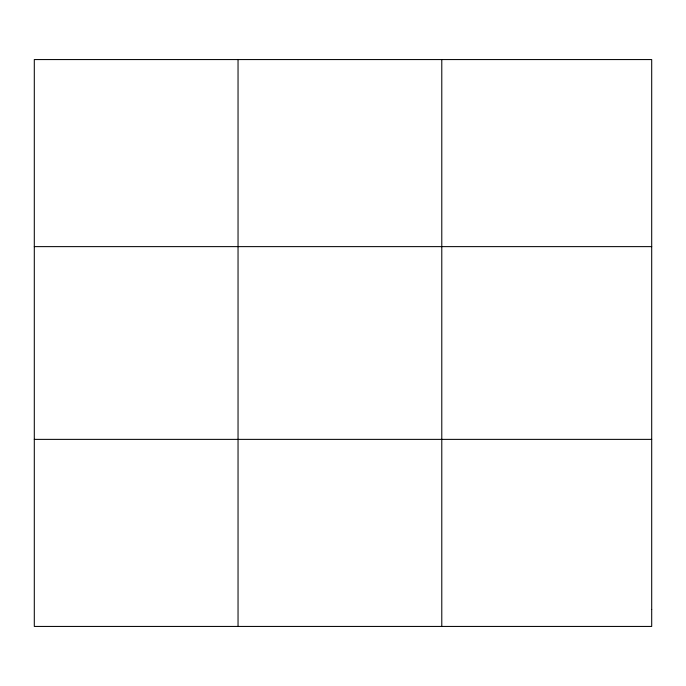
<?xml version="1.0" encoding="UTF-8"?>
<svg xmlns="http://www.w3.org/2000/svg" width="686" height="686" viewBox="0 0 686 686"><rect width="100%" height="100%" fill="white"/><g stroke="black" fill="none" stroke-linecap="round" stroke-linejoin="round"><path stroke-width="1.03" d="M238.042 59.562L238.042 626.438M441.784 59.562L441.784 626.438M34.3 246.626L651.7 246.626M34.3 439.374L651.7 439.374M651.7 609.434L651.7 626.438L34.3 626.438L34.3 59.562L651.7 59.562L651.7 609.434"/></g></svg>
